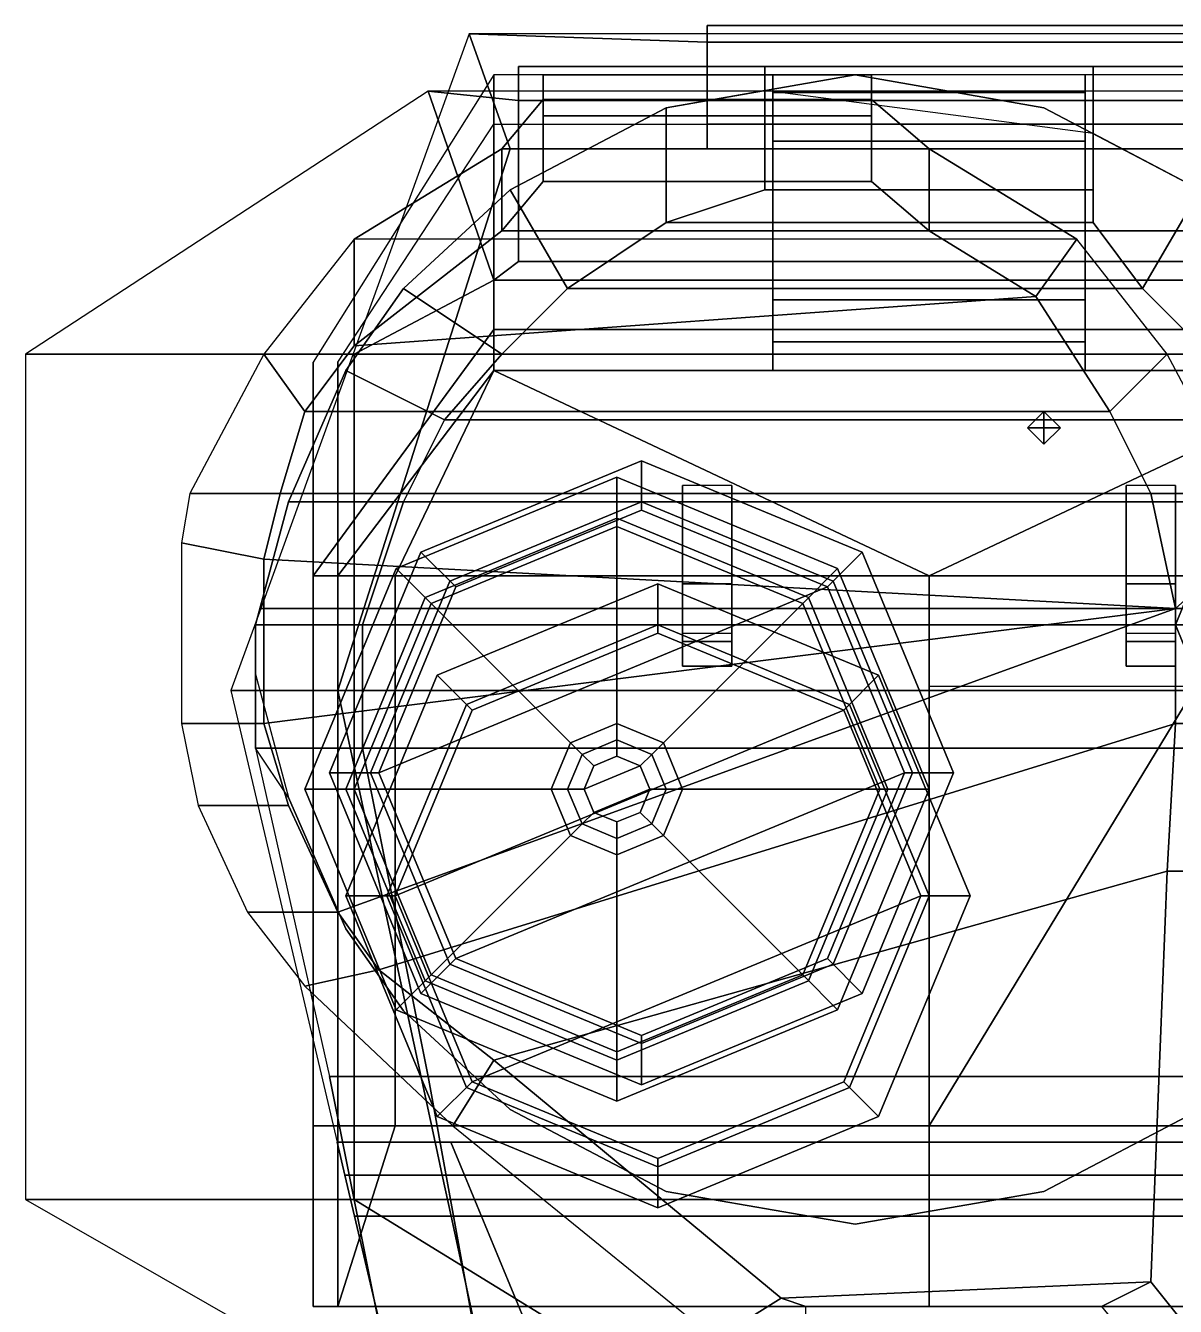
# Model space of a CAD drawing. Header units: millimetres. Extents: x -1.1 to 1.1, y -1.18 to 1.16.
# Drawn here: x -1.1 to 0.3, y -0.4 to 1.16 of the extents above; entities that cross this region are included whole.
import ezdxf

# ---------------------------------------------------------------- set-up
doc = ezdxf.new("R2010")
doc.units = ezdxf.units.MM
doc.layers.add('tent', color=3, linetype='Continuous')
doc.layers.add('turret', color=2, linetype='Continuous')

msp = doc.modelspace()

# ---------------------------------------------------------------- linework, layer by layer
at = {"layer": 'tent', "extrusion": (-1, 0, 0)}
msp.add_line((0.65, 0.355, 43.72), (0, 0.355, 43.7), dxfattribs=at)
at = {"layer": 'tent'}
for points in [[(-0.72, 0.49, 43.74), (-0.65, 0.49, 43.72), (-0.53, 0.74, 43.74)], [(-0.65, 0.49, 43.72), (0, 0.49, 43.7), (-0.53, 0.74, 43.74)], [(0, 0.49, 43.7), (0.53, 0.74, 43.74), (-0.53, 0.74, 43.74)], [(0, 0.49, 43.7), (0.325, 0.49, 43.71), (0.53, 0.74, 43.74)], [(-0.72, -0.18, 43.74), (-0.65, -0.18, 43.72), (-0.65, 0.49, 43.72), (-0.72, 0.49, 43.74)], [(-0.65, -0.18, 43.72), (0, -0.18, 43.7), (0, 0.49, 43.7), (-0.65, 0.49, 43.72)], [(0, -0.18, 43.7), (0.325, 0.355, 43.71), (0.325, 0.49, 43.71), (0, 0.49, 43.7)], [(0, -0.18, 43.7), (0.65, -0.18, 43.72), (0.415, 0.355, 43.7128), (0.325, 0.355, 43.71)], [(-0.72, -0.4, 43.51), (0, -0.4, 43.49), (0, -0.18, 43.7), (-0.65, -0.18, 43.72)], [(-0.72, -0.4, 43.51), (-0.72, -0.4, 43.51), (-0.65, -0.18, 43.72), (-0.72, -0.18, 43.74)], [(0, -0.4, 43.49), (0.72, -0.4, 43.51), (0.65, -0.18, 43.72), (0, -0.18, 43.7)], [(-0.72, -0.4, 42.88), (0, -0.4, 43.49), (0, -0.4, 43.49), (-0.72, -0.4, 43.51)], [(0.72, -0.4, 42.88), (0.72, -0.4, 43.51), (0.72, -0.4, 43.51), (0, -0.4, 43.49)]]:
    msp.add_3dface(points, dxfattribs=at)
at = {"layer": 'turret'}
for points in [[(0.41, 1.04, 14.96), (0.41, 1.16, 14.35), (-0.27, 1.16, 14.35), (-0.27, 1.04, 14.96)], [(0.41, 1.16, 14.35), (0.41, 1.14, 14.31), (-0.27, 1.14, 14.31), (-0.27, 1.16, 14.35)], [(-0.27, 1.04, 14.96), (-0.27, 1.16, 14.35), (-0.27, 1.14, 14.31), (-0.27, 1.01, 14.96)], [(-0.51, 1.01, 14.96), (-0.56, 1.15, 14.26), (-0.8137, 0.45, 14.26), (-0.6882, 0.45, 15.06)], [(0.41, 1.14, 14.31), (0.56, 1.15, 14.26), (-0.56, 1.15, 14.26), (-0.27, 1.14, 14.31)], [(-0.27, 1.01, 14.96), (-0.27, 1.14, 14.31), (-0.56, 1.15, 14.26), (-0.51, 1.01, 14.96)], [(0.5, 0.91, 2.29), (0.5, 1.11, 1.6), (-0.5, 1.11, 1.6), (-0.5, 0.91, 2.29)], [(0.5, 1.11, 1.6), (0.5, 1.0686, 1.6), (-0.5, 1.0686, 1.6), (-0.5, 1.11, 1.6)], [(-0.5, 0.91, 2.29), (-0.5, 1.11, 1.6), (-0.5, 1.0686, 1.6), (-0.5, 0.8727, 2.29)], [(-0.2, 0.96, -34.04), (-0.2, 1.11, -34.11), (-0.2, 1.0809, -34.46), (-0.2, 0.96, -34.04)], [(-0.2, 1.11, -34.11), (-0.2, 0.96, -34.04), (0.2, 0.96, -34.04), (0.2, 1.11, -34.11)], [(-0.2, 1.11, -34.46), (-0.2, 1.11, -34.11), (0.2, 1.11, -34.11), (0.2, 1.11, -34.46)], [(-0.2, 1.0809, -34.46), (-0.2, 1.11, -34.46), (0.2, 1.11, -34.46), (0.2, 1.0284, -34.46)], [(-0.2, 1.11, -34.46), (-0.2, 1.0809, -34.46), (-0.2, 1.0809, -34.46), (-0.2, 1.11, -34.11)], [(-0.2, 1.11, -7.24), (-0.2, 1.0809, -7.24), (-0.2, 1.0809, -7.24), (-0.2, 1.11, -6.85)], [(-0.2, 1.0809, -7.24), (-0.2, 1.11, -7.24), (0.2, 1.11, -7.24), (0.2, 1.0284, -7.24)], [(-0.2, 1.11, -7.24), (-0.2, 1.11, -6.85), (0.2, 1.11, -6.85), (0.2, 1.11, -7.24)], [(-0.2, 1.11, -6.85), (-0.2, 0.96, -6.82), (0.2, 0.96, -6.82), (0.2, 1.11, -6.85)], [(-0.2, 0.96, -6.82), (-0.2, 1.11, -6.85), (-0.2, 1.0809, -7.24), (-0.2, 0.96, -6.82)], [(0.2, 1.11, -34.11), (0.2, 0.96, -34.04), (0.2, 0.92, -34.03), (0.2, 1.0284, -34.46)], [(0.2, 1.11, -34.11), (0.2, 1.0284, -34.46), (0.2, 1.0284, -34.46), (0.2, 1.11, -34.46)], [(0.2, 1.11, -6.85), (0.2, 1.0284, -7.24), (0.2, 1.0284, -7.24), (0.2, 1.11, -7.24)], [(0.2, 1.11, -6.85), (0.2, 0.96, -6.82), (0.2, 0.92, -6.81), (0.2, 1.0284, -7.24)], [(-0.53, 0.79, 43.74), (-0.53, 1.1, 42.88), (-0.75, 0.75, 42.88), (-0.75, 0.49, 43.74)], [(-0.19, 0.79, 43.74), (-0.19, 1.1, 42.88), (-0.53, 1.1, 42.88), (-0.53, 0.79, 43.74)], [(-0.07, 1.05, -49.8), (-0.07, 1.1, -50.09), (-0.47, 1.1, -50.09), (-0.47, 1.05, -49.8)], [(-0.07, 1.1, -50.09), (-0.07, 1.07, -50.11), (-0.47, 1.07, -50.11), (-0.47, 1.1, -50.09)], [(-0.47, 1.05, -49.8), (-0.47, 1.1, -50.09), (-0.47, 1.07, -50.11), (-0.47, 0.97, -49.76)], [(-0.09, 1.1, -34.46), (-0.09, 1.1, -34.53), (-0.32, 1.06, -34.53), (-0.32, 1.06, -34.46)], [(-0.09, 1.1, -7.24), (-0.09, 1.1, -7.31), (-0.32, 1.06, -7.31), (-0.32, 1.06, -7.24)], [(-0.19, 1.1, 42.88), (-0.19, 1.0784, 42.94), (0.19, 1.0784, 42.94), (0.19, 1.1, 42.88)], [(0.14, 1.06, -34.46), (0.14, 1.06, -34.53), (-0.09, 1.1, -34.53), (-0.09, 1.1, -34.46)], [(0.14, 1.06, -7.24), (0.14, 1.06, -7.31), (-0.09, 1.1, -7.31), (-0.09, 1.1, -7.24)], [(-0.07, 0.97, -49.76), (-0.07, 1.07, -50.11), (-0.07, 1.1, -50.09), (-0.07, 1.05, -49.8)], [(0.53, 0.79, 43.74), (0.53, 1.1, 42.88), (0.19, 1.1, 42.88), (0.19, 0.79, 43.74)], [(-0.53, 0.85, 2.37), (-0.61, 1.08, 1.56), (-1.1, 0.76, 1.56), (-0.7, 0.76, 2.37)], [(-0.5, 0.8727, 2.29), (-0.5, 1.0686, 1.6), (-0.61, 1.08, 1.56), (-0.53, 0.85, 2.37)], [(0.5, 1.0686, 1.6), (0.61, 1.08, 1.56), (-0.61, 1.08, 1.56), (-0.5, 1.0686, 1.6)], [(-0.2, 0.96, -34.04), (-0.2, 1.0809, -34.46), (-0.32, 1.06, -34.46), (-0.32, 0.92, -34.03)], [(-0.2, 0.96, -6.82), (-0.2, 1.0809, -7.24), (-0.32, 1.06, -7.24), (-0.32, 0.92, -6.81)], [(-0.19, 1.0784, 42.94), (-0.19, 1.0191, 42.94), (0.19, 1.0191, 42.94), (0.19, 1.0784, 42.94)], [(-0.19, 0.826, 43.64), (-0.19, 0.7749, 43.64), (-0.19, 1.0191, 42.94), (-0.19, 1.0784, 42.94)], [(0.19, 1.0784, 42.94), (0.19, 1.0191, 42.94), (0.19, 0.7749, 43.64), (0.19, 0.826, 43.64)], [(-0.47, 0.97, -49.76), (-0.47, 1.07, -50.11), (-0.52, 1.01, -50.14), (-0.52, 0.91, -49.74)], [(-0.47, 1.07, -50.11), (-0.07, 1.07, -50.11), (0, 1.01, -50.14), (-0.52, 1.01, -50.14)], [(0, 0.91, -49.74), (0, 1.01, -50.14), (-0.07, 1.07, -50.11), (-0.07, 0.97, -49.76)], [(-0.32, 0.92, -34.03), (-0.32, 1.06, -34.46), (-0.51, 0.96, -34.46), (-0.44, 0.84, -34.01)], [(-0.32, 1.06, -34.46), (-0.32, 1.06, -34.53), (-0.51, 0.96, -34.53), (-0.51, 0.96, -34.46)], [(-0.32, 1.06, -7.24), (-0.32, 1.06, -7.31), (-0.51, 0.96, -7.31), (-0.51, 0.96, -7.24)], [(-0.32, 0.92, -6.81), (-0.32, 1.06, -7.24), (-0.51, 0.96, -7.24), (-0.44, 0.84, -6.79)], [(-0.07, 0.97, -49.76), (-0.07, 1.05, -49.8), (-0.47, 1.05, -49.8), (-0.47, 0.97, -49.76)], [(0.33, 0.96, -34.46), (0.33, 0.96, -34.53), (0.14, 1.06, -34.53), (0.14, 1.06, -34.46)], [(0.33, 0.96, -7.24), (0.33, 0.96, -7.31), (0.14, 1.06, -7.31), (0.14, 1.06, -7.24)], [(-0.72, 0.49, 43.74), (-0.72, 0.75, 42.88), (-0.53, 1.04, 42.88), (-0.53, 0.74, 43.74)], [(-0.53, 0.74, 43.74), (-0.53, 1.04, 42.88), (-0.19, 1.04, 42.88), (-0.19, 0.74, 43.74)], [(0.41, 1.01, 14.96), (0.41, 1.04, 14.96), (-0.27, 1.04, 14.96), (-0.27, 1.01, 14.96)], [(-0.19, 1.0191, 42.94), (-0.19, 1.04, 42.88), (0.19, 1.04, 42.88), (0.19, 1.0191, 42.94)], [(0.19, 0.74, 43.74), (0.19, 1.04, 42.88), (0.53, 1.04, 42.88), (0.53, 0.74, 43.74)], [(0.26, 0.84, -34.01), (0.33, 0.96, -34.46), (0.2, 1.0284, -34.46), (0.2, 0.92, -34.03)], [(0.26, 0.84, -6.79), (0.33, 0.96, -7.24), (0.2, 1.0284, -7.24), (0.2, 0.92, -6.81)], [(-0.52, 0.91, -49.74), (-0.52, 1.01, -50.14), (-0.7, 0.9, -50.15), (-0.7, 0.77, -49.71)], [(-0.52, 1.01, -50.14), (0, 1.01, -50.14), (0.18, 0.9, -50.15), (-0.7, 0.9, -50.15)], [(0.6882, 0.45, 15.06), (0.51, 1.01, 14.96), (-0.51, 1.01, 14.96), (-0.6882, 0.45, 15.06)], [(0.13, 0.83, -49.72), (0.18, 0.9, -50.15), (0, 1.01, -50.14), (0, 0.91, -49.74)], [(0, 0.91, -49.74), (-0.07, 0.97, -49.76), (-0.47, 0.97, -49.76), (-0.52, 0.91, -49.74)], [(-0.44, 0.84, -34.01), (-0.51, 0.96, -34.46), (-0.64, 0.84, -34.46), (-0.52, 0.76, -33.99)], [(-0.51, 0.96, -34.46), (-0.51, 0.96, -34.53), (-0.64, 0.84, -34.53), (-0.64, 0.84, -34.46)], [(-0.51, 0.96, -7.24), (-0.51, 0.96, -7.31), (-0.64, 0.84, -7.31), (-0.64, 0.84, -7.24)], [(-0.44, 0.84, -6.79), (-0.51, 0.96, -7.24), (-0.64, 0.84, -7.24), (-0.52, 0.76, -6.77)], [(-0.2, 0.96, -34.04), (-0.32, 0.92, -34.03), (0.2, 0.92, -34.03), (0.2, 0.96, -34.04)], [(-0.2, 0.96, -6.82), (-0.32, 0.92, -6.81), (0.2, 0.92, -6.81), (0.2, 0.96, -6.82)], [(0.34, 0.76, -33.99), (0.46, 0.84, -34.46), (0.33, 0.96, -34.46), (0.26, 0.84, -34.01)], [(0.34, 0.76, -6.77), (0.46, 0.84, -7.24), (0.33, 0.96, -7.24), (0.26, 0.84, -6.79)], [(0.13, 0.83, -49.72), (0, 0.91, -49.74), (-0.52, 0.91, -49.74), (-0.7, 0.77, -49.71)], [(0.5, 0.8727, 2.29), (0.5, 0.91, 2.29), (-0.5, 0.91, 2.29), (-0.5, 0.8727, 2.29)], [(-0.32, 0.92, -34.03), (-0.44, 0.84, -34.01), (0.26, 0.84, -34.01), (0.2, 0.92, -34.03)], [(-0.32, 0.92, -6.81), (-0.44, 0.84, -6.79), (0.26, 0.84, -6.79), (0.2, 0.92, -6.81)], [(0.53, 0.85, 2.37), (0.5, 0.8727, 2.29), (-0.5, 0.8727, 2.29), (-0.53, 0.85, 2.37)], [(0.7, 0.76, 2.37), (0.53, 0.85, 2.37), (-0.53, 0.85, 2.37), (-0.7, 0.76, 2.37)], [(0.22, 0.69, -49.69), (0.13, 0.83, -49.72), (-0.7, 0.77, -49.71), (-0.76, 0.69, -49.69)], [(-0.52, 0.76, -33.99), (-0.64, 0.84, -34.46), (-0.71, 0.74, -34.46), (-0.59, 0.68, -33.99)], [(-0.64, 0.84, -34.46), (-0.64, 0.84, -34.53), (-0.71, 0.74, -34.53), (-0.71, 0.74, -34.46)], [(-0.64, 0.84, -7.24), (-0.64, 0.84, -7.31), (-0.71, 0.74, -7.31), (-0.71, 0.74, -7.24)], [(-0.52, 0.76, -6.77), (-0.64, 0.84, -7.24), (-0.71, 0.74, -7.24), (-0.59, 0.68, -6.77)], [(-0.44, 0.84, -34.01), (-0.52, 0.76, -33.99), (0.34, 0.76, -33.99), (0.26, 0.84, -34.01)], [(-0.44, 0.84, -6.79), (-0.52, 0.76, -6.77), (0.34, 0.76, -6.77), (0.26, 0.84, -6.79)], [(0.19, 0.79, 43.74), (0.19, 0.826, 43.64), (-0.19, 0.826, 43.64), (-0.19, 0.79, 43.74)], [(0.19, 0.826, 43.64), (0.19, 0.7749, 43.64), (-0.19, 0.7749, 43.64), (-0.19, 0.826, 43.64)], [(-0.75, 0.49, 43.74), (-0.72, 0.49, 43.74), (-0.53, 0.74, 43.74), (-0.53, 0.79, 43.74)], [(-0.53, 0.79, 43.74), (-0.53, 0.74, 43.74), (0.53, 0.74, 43.74), (0.53, 0.79, 43.74)], [(-0.19, 0.74, 43.74), (-0.19, 0.7749, 43.64), (0.19, 0.7749, 43.64), (0.19, 0.74, 43.74)], [(-0.7, -0.27, 2.37), (-0.7, 0.76, 2.37), (-1.1, 0.76, 1.56), (-1.1, -0.27, 1.56)], [(-0.76, 0.69, -49.69), (-0.81, 0.76, -50.15), (-0.9, 0.59, -50.15), (-0.79, 0.59, -49.69)], [(-0.75, 0.49, 43.74), (-0.75, 0.75, 42.88), (-0.75, -0.4, 42.88), (-0.75, -0.18, 43.74)], [(-0.72, -0.18, 43.74), (-0.72, -0.4, 42.88), (-0.72, 0.75, 42.88), (-0.72, 0.49, 43.74)], [(0.7, -0.27, 2.37), (0.7, 0.76, 2.37), (-0.7, 0.76, 2.37), (-0.7, -0.27, 2.37)], [(-0.52, 0.76, -33.99), (-0.59, 0.68, -33.99), (0.41, 0.68, -33.99), (0.34, 0.76, -33.99)], [(-0.52, 0.76, -6.77), (-0.59, 0.68, -6.77), (0.41, 0.68, -6.77), (0.34, 0.76, -6.77)], [(0.27, 0.59, -49.69), (0.38, 0.59, -50.15), (0.29, 0.76, -50.15), (0.22, 0.69, -49.69)], [(-0.59, 0.68, -33.99), (-0.71, 0.74, -34.46), (-0.78, 0.58, -34.46), (-0.64, 0.58, -33.99)], [(-0.71, 0.74, -34.46), (-0.71, 0.74, -34.53), (-0.78, 0.58, -34.53), (-0.78, 0.58, -34.46)], [(-0.71, 0.74, -7.24), (-0.71, 0.74, -7.31), (-0.78, 0.58, -7.31), (-0.78, 0.58, -7.24)], [(-0.59, 0.68, -6.77), (-0.71, 0.74, -7.24), (-0.78, 0.58, -7.24), (-0.64, 0.58, -6.77)], [(0.27, 0.59, -49.69), (0.22, 0.69, -49.69), (-0.76, 0.69, -49.69), (-0.79, 0.59, -49.69)], [(0.14, 0.69, -6.77), (0.12, 0.67, -6.77), (0.12, 0.67, -6.45), (0.14, 0.69, -6.45)], [(0.14, 0.69, -6.45), (0.12, 0.67, -6.45), (0.14, 0.67, -6.39)], [(0.14, 0.69, -33.99), (0.12, 0.67, -33.99), (0.12, 0.67, -33.67), (0.14, 0.69, -33.67)], [(0.14, 0.69, -33.67), (0.12, 0.67, -33.67), (0.14, 0.67, -33.61)], [(0.16, 0.67, -6.77), (0.14, 0.69, -6.77), (0.14, 0.69, -6.45), (0.16, 0.67, -6.45)], [(0.16, 0.67, -6.45), (0.14, 0.69, -6.45), (0.14, 0.67, -6.39)], [(0.16, 0.67, -33.99), (0.14, 0.69, -33.99), (0.14, 0.69, -33.67), (0.16, 0.67, -33.67)], [(0.16, 0.67, -33.67), (0.14, 0.69, -33.67), (0.14, 0.67, -33.61)], [(-0.59, 0.68, -33.99), (-0.64, 0.58, -33.99), (0.46, 0.58, -33.99), (0.41, 0.68, -33.99)], [(-0.59, 0.68, -6.77), (-0.64, 0.58, -6.77), (0.46, 0.58, -6.77), (0.41, 0.68, -6.77)], [(0.12, 0.67, -6.77), (0.14, 0.65, -6.77), (0.14, 0.65, -6.45), (0.12, 0.67, -6.45)], [(0.12, 0.67, -6.45), (0.14, 0.65, -6.45), (0.14, 0.67, -6.39)], [(0.12, 0.67, -33.99), (0.14, 0.65, -33.99), (0.14, 0.65, -33.67), (0.12, 0.67, -33.67)], [(0.12, 0.67, -33.67), (0.14, 0.65, -33.67), (0.14, 0.67, -33.61)], [(0.14, 0.65, -6.77), (0.16, 0.67, -6.77), (0.16, 0.67, -6.45), (0.14, 0.65, -6.45)], [(0.14, 0.65, -6.45), (0.16, 0.67, -6.45), (0.14, 0.67, -6.39)], [(0.14, 0.65, -33.99), (0.16, 0.67, -33.99), (0.16, 0.67, -33.67), (0.14, 0.65, -33.67)], [(0.14, 0.65, -33.67), (0.16, 0.67, -33.67), (0.14, 0.67, -33.61)], [(-0.5763, 0.4763, -33.82), (-0.35, 0.57, -33.82), (-0.35, 0.63, -33.86), (-0.6187, 0.5187, -33.86)], [(-0.35, 0.63, -33.91), (-0.6187, 0.5187, -33.91), (-0.6187, 0.5187, -33.86), (-0.35, 0.63, -33.86)], [(-0.35, 0.63, -6.69), (-0.6187, 0.5187, -6.69), (-0.6187, 0.5187, -6.64), (-0.35, 0.63, -6.64)], [(-0.5763, 0.4763, -6.6), (-0.35, 0.57, -6.6), (-0.35, 0.63, -6.64), (-0.6187, 0.5187, -6.64)], [(-0.35, 0.57, -33.82), (-0.1237, 0.4763, -33.82), (-0.0813, 0.5187, -33.86), (-0.35, 0.63, -33.86)], [(-0.0813, 0.5187, -33.91), (-0.35, 0.63, -33.91), (-0.35, 0.63, -33.86), (-0.0813, 0.5187, -33.86)], [(-0.0813, 0.5187, -6.69), (-0.35, 0.63, -6.69), (-0.35, 0.63, -6.64), (-0.0813, 0.5187, -6.64)], [(-0.35, 0.57, -6.6), (-0.1237, 0.4763, -6.6), (-0.0813, 0.5187, -6.64), (-0.35, 0.63, -6.64)], [(-0.6063, 0.4563, -49.48), (-0.38, 0.55, -49.48), (-0.38, 0.61, -49.53), (-0.6487, 0.4987, -49.53)], [(-0.38, 0.61, -49.58), (-0.6487, 0.4987, -49.58), (-0.6487, 0.4987, -49.53), (-0.38, 0.61, -49.53)], [(-0.38, 0.55, -49.48), (-0.1537, 0.4563, -49.48), (-0.1113, 0.4987, -49.53), (-0.38, 0.61, -49.53)], [(-0.1113, 0.4987, -49.58), (-0.38, 0.61, -49.58), (-0.38, 0.61, -49.53), (-0.1113, 0.4987, -49.53)], [(-0.24, 0.48, 43.22), (-0.24, 0.6, 42.88), (-0.3, 0.6, 42.88), (-0.3, 0.48, 43.22)], [(-0.3, 0.6, 42.88), (-0.3, 0.42, 42.88), (-0.3, 0.38, 43.22), (-0.3, 0.48, 43.22)], [(-0.24, 0.38, 43.22), (-0.24, 0.42, 42.88), (-0.24, 0.6, 42.88), (-0.24, 0.48, 43.22)], [(0.24, 0.6, 42.88), (0.24, 0.42, 42.88), (0.24, 0.38, 43.22), (0.24, 0.48, 43.22)], [(0.3, 0.48, 43.22), (0.3, 0.6, 42.88), (0.24, 0.6, 42.88), (0.24, 0.48, 43.22)], [(0.3, 0.38, 43.22), (0.3, 0.42, 42.88), (0.3, 0.6, 42.88), (0.3, 0.48, 43.22)], [(-0.79, 0.59, -49.69), (-0.9, 0.59, -50.15), (-0.91, 0.53, -50.15), (-0.81, 0.51, -49.69)], [(-0.64, 0.58, -33.99), (-0.78, 0.58, -34.46), (-0.82, 0.43, -34.46), (-0.69, 0.43, -33.99)], [(-0.78, 0.58, -34.46), (-0.78, 0.58, -34.53), (-0.82, 0.43, -34.53), (-0.82, 0.43, -34.46)], [(-0.78, 0.58, -7.24), (-0.78, 0.58, -7.31), (-0.82, 0.43, -7.31), (-0.82, 0.43, -7.24)], [(-0.64, 0.58, -6.77), (-0.78, 0.58, -7.24), (-0.82, 0.43, -7.24), (-0.69, 0.43, -6.77)], [(0.3, 0.45, -49.69), (0.27, 0.59, -49.69), (-0.79, 0.59, -49.69), (-0.81, 0.51, -49.69)], [(-0.64, 0.58, -33.99), (-0.69, 0.43, -33.99), (0.51, 0.43, -33.99), (0.46, 0.58, -33.99)], [(-0.64, 0.58, -6.77), (-0.69, 0.43, -6.77), (0.51, 0.43, -6.77), (0.46, 0.58, -6.77)], [(-0.35, 0.58, -33.99), (-0.5833, 0.4833, -33.99), (-0.5833, 0.4833, -33.91), (-0.35, 0.58, -33.91)], [(-0.35, 0.58, -6.77), (-0.5833, 0.4833, -6.77), (-0.5833, 0.4833, -6.69), (-0.35, 0.58, -6.69)], [(-0.1167, 0.4833, -33.99), (-0.35, 0.58, -33.99), (-0.35, 0.58, -33.91), (-0.1167, 0.4833, -33.91)], [(-0.1167, 0.4833, -6.77), (-0.35, 0.58, -6.77), (-0.35, 0.58, -6.69), (-0.1167, 0.4833, -6.69)], [(0.3, 0.45, -49.69), (0.39, 0.53, -50.15), (0.38, 0.59, -50.15), (0.27, 0.59, -49.69)], [(-0.67, 0.25, -33.82), (-0.1237, 0.4763, -33.82), (-0.35, 0.57, -33.82), (-0.5763, 0.4763, -33.82)], [(-0.67, 0.25, -6.6), (-0.1237, 0.4763, -6.6), (-0.35, 0.57, -6.6), (-0.5763, 0.4763, -6.6)], [(-0.38, 0.56, -49.69), (-0.6133, 0.4633, -49.69), (-0.6133, 0.4633, -49.58), (-0.38, 0.56, -49.58)], [(-0.4366, 0.2866, -49.48), (-0.38, 0.31, -49.48), (-0.38, 0.55, -49.48), (-0.6063, 0.4563, -49.48)], [(-0.1467, 0.4633, -49.69), (-0.38, 0.56, -49.69), (-0.38, 0.56, -49.58), (-0.1467, 0.4633, -49.58)], [(-0.38, 0.31, -49.48), (-0.3234, 0.2866, -49.48), (-0.1537, 0.4563, -49.48), (-0.38, 0.55, -49.48)], [(-0.81, 0.51, -49.69), (-0.91, 0.53, -50.15), (-0.91, 0.31, -50.15), (-0.81, 0.31, -49.69)], [(-0.67, 0.25, -33.82), (-0.5763, 0.4763, -33.82), (-0.6187, 0.5187, -33.86), (-0.73, 0.25, -33.86)], [(-0.6187, 0.5187, -33.91), (-0.73, 0.25, -33.91), (-0.73, 0.25, -33.86), (-0.6187, 0.5187, -33.86)], [(-0.6187, 0.5187, -6.69), (-0.73, 0.25, -6.69), (-0.73, 0.25, -6.64), (-0.6187, 0.5187, -6.64)], [(-0.67, 0.25, -6.6), (-0.5763, 0.4763, -6.6), (-0.6187, 0.5187, -6.64), (-0.73, 0.25, -6.64)], [(-0.1237, 0.4763, -33.82), (-0.03, 0.25, -33.82), (0.03, 0.25, -33.86), (-0.0813, 0.5187, -33.86)], [(-0.1237, 0.4763, -6.6), (-0.03, 0.25, -6.6), (0.03, 0.25, -6.64), (-0.0813, 0.5187, -6.64)], [(0.03, 0.25, -33.91), (-0.0813, 0.5187, -33.91), (-0.0813, 0.5187, -33.86), (0.03, 0.25, -33.86)], [(0.03, 0.25, -6.69), (-0.0813, 0.5187, -6.69), (-0.0813, 0.5187, -6.64), (0.03, 0.25, -6.64)], [(0.3, 0.31, -49.69), (0.39, 0.31, -50.15), (0.39, 0.53, -50.15), (0.3, 0.45, -49.69)], [(-0.81, 0.51, -49.69), (-0.81, 0.31, -49.69), (0.3, 0.45, -49.69), (-0.81, 0.51, -49.69)], [(-0.7, 0.23, -49.48), (-0.6063, 0.4563, -49.48), (-0.6487, 0.4987, -49.53), (-0.76, 0.23, -49.53)], [(-0.6487, 0.4987, -49.58), (-0.76, 0.23, -49.58), (-0.76, 0.23, -49.53), (-0.6487, 0.4987, -49.53)], [(-0.75, -0.18, 43.74), (-0.72, -0.18, 43.74), (-0.72, 0.49, 43.74), (-0.75, 0.49, 43.74)], [(-0.1537, 0.4563, -49.48), (-0.06, 0.23, -49.48), (0, 0.23, -49.53), (-0.1113, 0.4987, -49.53)], [(0, 0.23, -49.58), (-0.1113, 0.4987, -49.58), (-0.1113, 0.4987, -49.53), (0, 0.23, -49.53)], [(-0.5833, 0.4833, -33.99), (-0.68, 0.25, -33.99), (-0.68, 0.25, -33.91), (-0.5833, 0.4833, -33.91)], [(-0.5833, 0.4833, -6.77), (-0.68, 0.25, -6.77), (-0.68, 0.25, -6.69), (-0.5833, 0.4833, -6.69)], [(-0.5763, 0.0237, -33.82), (-0.03, 0.25, -33.82), (-0.1237, 0.4763, -33.82), (-0.67, 0.25, -33.82)], [(-0.5763, 0.0237, -6.6), (-0.03, 0.25, -6.6), (-0.1237, 0.4763, -6.6), (-0.67, 0.25, -6.6)], [(-0.5563, 0.3263, 15.23), (-0.33, 0.42, 15.23), (-0.33, 0.48, 15.19), (-0.5987, 0.3687, 15.19)], [(-0.33, 0.48, 15.14), (-0.5987, 0.3687, 15.14), (-0.5987, 0.3687, 15.19), (-0.33, 0.48, 15.19)], [(-0.33, 0.42, 15.23), (-0.1037, 0.3263, 15.23), (-0.0613, 0.3687, 15.19), (-0.33, 0.48, 15.19)], [(-0.0613, 0.3687, 15.14), (-0.33, 0.48, 15.14), (-0.33, 0.48, 15.19), (-0.0613, 0.3687, 15.19)], [(-0.3, 0.48, 43.22), (-0.3, 0.38, 43.22), (-0.3, 0.41, 43.28), (-0.3, 0.45, 43.28)], [(-0.24, 0.45, 43.28), (-0.24, 0.48, 43.22), (-0.3, 0.48, 43.22), (-0.3, 0.45, 43.28)], [(-0.24, 0.41, 43.28), (-0.24, 0.38, 43.22), (-0.24, 0.48, 43.22), (-0.24, 0.45, 43.28)], [(-0.02, 0.25, -33.99), (-0.1167, 0.4833, -33.99), (-0.1167, 0.4833, -33.91), (-0.02, 0.25, -33.91)], [(-0.02, 0.25, -6.77), (-0.1167, 0.4833, -6.77), (-0.1167, 0.4833, -6.69), (-0.02, 0.25, -6.69)], [(0.3, 0.45, 43.28), (0.3, 0.48, 43.22), (0.24, 0.48, 43.22), (0.24, 0.45, 43.28)], [(0.24, 0.48, 43.22), (0.24, 0.38, 43.22), (0.24, 0.41, 43.28), (0.24, 0.45, 43.28)], [(0.3, 0.41, 43.28), (0.3, 0.38, 43.22), (0.3, 0.48, 43.22), (0.3, 0.45, 43.28)], [(0.3205, 0.4795, 43.12), (0.3, 0.43, 43.12), (0.3, 0.43, 43.34), (0.3205, 0.4795, 43.34)], [(-0.6133, 0.4633, -49.69), (-0.71, 0.23, -49.69), (-0.71, 0.23, -49.58), (-0.6133, 0.4633, -49.58)], [(-0.46, 0.23, -49.48), (-0.4366, 0.2866, -49.48), (-0.6063, 0.4563, -49.48), (-0.7, 0.23, -49.48)], [(-0.3234, 0.2866, -49.48), (-0.3, 0.23, -49.48), (-0.06, 0.23, -49.48), (-0.1537, 0.4563, -49.48)], [(-0.05, 0.23, -49.69), (-0.1467, 0.4633, -49.69), (-0.1467, 0.4633, -49.58), (-0.05, 0.23, -49.58)], [(-0.8137, 0.45, 14.26), (-0.85, 0.35, 14.26), (-0.72, 0.35, 15.06), (-0.6882, 0.45, 15.06)], [(-0.78, 0.21, -49.69), (-0.72, 0.08, -49.69), (0.3, 0.45, -49.69), (-0.81, 0.31, -49.69)], [(-0.72, 0.08, -49.69), (-0.67, 0.01, -49.69), (0.3, 0.31, -49.69), (0.3, 0.45, -49.69)], [(-0.6882, 0.45, 15.06), (-0.72, 0.35, 15.06), (0.72, 0.35, 15.06), (0.6882, 0.45, 15.06)], [(-0.3, 0.45, 43.28), (-0.3, 0.41, 43.28), (-0.24, 0.41, 43.28), (-0.24, 0.45, 43.28)], [(0.24, 0.45, 43.28), (0.24, 0.41, 43.28), (0.3, 0.41, 43.28), (0.3, 0.45, 43.28)], [(-0.69, 0.43, -33.99), (-0.82, 0.43, -34.46), (-0.82, 0.28, -34.46), (-0.69, 0.28, -33.99)], [(-0.82, 0.43, -34.46), (-0.82, 0.43, -34.53), (-0.82, 0.37, -34.53), (-0.82, 0.28, -34.46)], [(-0.82, 0.43, -7.24), (-0.82, 0.43, -7.31), (-0.82, 0.37, -7.31), (-0.82, 0.28, -7.24)], [(-0.69, 0.43, -6.77), (-0.82, 0.43, -7.24), (-0.82, 0.28, -7.24), (-0.69, 0.28, -6.77)], [(-0.69, 0.43, -33.99), (-0.69, 0.28, -33.99), (0.51, 0.28, -33.99), (0.51, 0.43, -33.99)], [(-0.69, 0.43, -6.77), (-0.69, 0.28, -6.77), (0.51, 0.28, -6.77), (0.51, 0.43, -6.77)], [(-0.33, 0.43, 15.06), (-0.5633, 0.3333, 15.06), (-0.5633, 0.3333, 15.14), (-0.33, 0.43, 15.14)], [(-0.0967, 0.3333, 15.06), (-0.33, 0.43, 15.06), (-0.33, 0.43, 15.14), (-0.0967, 0.3333, 15.14)], [(0.3, 0.43, 43.12), (0.3205, 0.3805, 43.12), (0.3205, 0.3805, 43.34), (0.3, 0.43, 43.34)], [(0.3, 0.43, 43.34), (0.3205, 0.3805, 43.34), (0.3346, 0.3946, 43.34), (0.32, 0.43, 43.34)], [(-0.65, 0.1, 15.23), (-0.1037, 0.3263, 15.23), (-0.33, 0.42, 15.23), (-0.5563, 0.3263, 15.23)], [(-0.3, 0.38, 43.22), (-0.3, 0.42, 42.88), (-0.24, 0.42, 42.88), (-0.24, 0.38, 43.22)], [(-0.3, 0.41, 43.28), (-0.3, 0.38, 43.22), (-0.24, 0.38, 43.22), (-0.24, 0.41, 43.28)], [(0.24, 0.38, 43.22), (0.24, 0.42, 42.88), (0.3, 0.42, 42.88), (0.3, 0.38, 43.22)], [(0.24, 0.41, 43.28), (0.24, 0.38, 43.22), (0.3, 0.38, 43.22), (0.3, 0.41, 43.28)], [(-0.82, 0.28, -34.46), (-0.82, 0.37, -34.53), (-0.78, 0.22, -34.53), (-0.78, 0.22, -34.46)], [(-0.82, 0.28, -7.24), (-0.82, 0.37, -7.31), (-0.78, 0.22, -7.31), (-0.78, 0.22, -7.24)], [(-0.65, 0.1, 15.23), (-0.5563, 0.3263, 15.23), (-0.5987, 0.3687, 15.19), (-0.71, 0.1, 15.19)], [(-0.5987, 0.3687, 15.14), (-0.71, 0.1, 15.14), (-0.71, 0.1, 15.19), (-0.5987, 0.3687, 15.19)], [(-0.1037, 0.3263, 15.23), (-0.01, 0.1, 15.23), (0.05, 0.1, 15.19), (-0.0613, 0.3687, 15.19)], [(0.05, 0.1, 15.14), (-0.0613, 0.3687, 15.14), (-0.0613, 0.3687, 15.19), (0.05, 0.1, 15.19)], [(-0.72, 0.35, 15.06), (-0.85, 0.35, 14.26), (-0.7206, -0.2, 14.26), (-0.6014, -0.2, 15.06)], [(0.6014, -0.2, 15.06), (0.72, 0.35, 15.06), (-0.72, 0.35, 15.06), (-0.6014, -0.2, 15.06)], [(-0.5633, 0.3333, 15.06), (-0.66, 0.1, 15.06), (-0.66, 0.1, 15.14), (-0.5633, 0.3333, 15.14)], [(0, 0.1, 15.06), (-0.0967, 0.3333, 15.06), (-0.0967, 0.3333, 15.14), (0, 0.1, 15.14)], [(-0.5563, -0.1263, 15.23), (-0.01, 0.1, 15.23), (-0.1037, 0.3263, 15.23), (-0.65, 0.1, 15.23)], [(-0.81, 0.31, -49.69), (-0.91, 0.31, -50.15), (-0.89, 0.21, -50.15), (-0.78, 0.21, -49.69)], [(-0.67, 0.01, -49.69), (-0.53, -0.1, -49.69), (0.29, 0.13, -49.69), (0.3, 0.31, -49.69)], [(-0.38, 0.31, -49.48), (-0.4366, 0.2866, -49.48), (-0.4366, 0.2866, -49.46), (-0.38, 0.31, -49.46)], [(-0.38, 0.31, -49.46), (-0.4366, 0.2866, -49.46), (-0.4224, 0.2724, -49.46), (-0.38, 0.29, -49.46)], [(-0.3234, 0.2866, -49.48), (-0.38, 0.31, -49.48), (-0.38, 0.31, -49.46), (-0.3234, 0.2866, -49.46)], [(-0.3234, 0.2866, -49.46), (-0.38, 0.31, -49.46), (-0.38, 0.29, -49.46), (-0.3376, 0.2724, -49.46)], [(0.29, 0.13, -49.69), (0.39, 0.13, -50.15), (0.39, 0.31, -50.15), (0.3, 0.31, -49.69)], [(-0.4366, 0.2866, -49.48), (-0.46, 0.23, -49.48), (-0.46, 0.23, -49.46), (-0.4366, 0.2866, -49.46)], [(-0.4366, 0.2866, -49.46), (-0.46, 0.23, -49.46), (-0.44, 0.23, -49.46), (-0.4224, 0.2724, -49.46)], [(-0.38, 0.29, -49.36), (-0.4224, 0.2724, -49.36), (-0.4083, 0.2583, -49.34), (-0.38, 0.27, -49.34)], [(-0.38, 0.29, -49.46), (-0.4224, 0.2724, -49.46), (-0.4224, 0.2724, -49.36), (-0.38, 0.29, -49.36)], [(-0.3376, 0.2724, -49.36), (-0.38, 0.29, -49.36), (-0.38, 0.27, -49.34), (-0.3517, 0.2583, -49.34)], [(-0.3376, 0.2724, -49.46), (-0.38, 0.29, -49.46), (-0.38, 0.29, -49.36), (-0.3376, 0.2724, -49.36)], [(-0.3, 0.23, -49.46), (-0.3234, 0.2866, -49.46), (-0.3376, 0.2724, -49.46), (-0.32, 0.23, -49.46)], [(-0.3, 0.23, -49.48), (-0.3234, 0.2866, -49.48), (-0.3234, 0.2866, -49.46), (-0.3, 0.23, -49.46)], [(-0.82, 0.28, -34.46), (-0.73, -0.12, -34.46), (-0.61, -0.12, -33.99), (-0.69, 0.28, -33.99)], [(-0.82, 0.28, -7.24), (-0.73, -0.12, -7.24), (-0.61, -0.12, -6.77), (-0.69, 0.28, -6.77)], [(-0.69, 0.28, -33.99), (-0.61, -0.12, -33.99), (0.43, -0.12, -33.99), (0.51, 0.28, -33.99)], [(-0.69, 0.28, -6.77), (-0.61, -0.12, -6.77), (0.43, -0.12, -6.77), (0.51, 0.28, -6.77)], [(-0.4224, 0.2724, -49.36), (-0.44, 0.23, -49.36), (-0.42, 0.23, -49.34), (-0.4083, 0.2583, -49.34)], [(-0.4224, 0.2724, -49.46), (-0.44, 0.23, -49.46), (-0.44, 0.23, -49.36), (-0.4224, 0.2724, -49.36)], [(-0.38, 0.27, -49.34), (-0.4083, 0.2583, -49.34), (-0.42, 0.23, -49.34), (-0.3517, 0.2583, -49.34)], [(-0.32, 0.23, -49.36), (-0.3376, 0.2724, -49.36), (-0.3517, 0.2583, -49.34), (-0.34, 0.23, -49.34)], [(-0.32, 0.23, -49.46), (-0.3376, 0.2724, -49.46), (-0.3376, 0.2724, -49.36), (-0.32, 0.23, -49.36)], [(-0.5763, 0.0237, -33.82), (-0.67, 0.25, -33.82), (-0.73, 0.25, -33.86), (-0.6187, -0.0187, -33.86)], [(-0.73, 0.25, -33.91), (-0.6187, -0.0187, -33.91), (-0.6187, -0.0187, -33.86), (-0.73, 0.25, -33.86)], [(-0.73, 0.25, -6.69), (-0.6187, -0.0187, -6.69), (-0.6187, -0.0187, -6.64), (-0.73, 0.25, -6.64)], [(-0.5763, 0.0237, -6.6), (-0.67, 0.25, -6.6), (-0.73, 0.25, -6.64), (-0.6187, -0.0187, -6.64)], [(-0.68, 0.25, -33.99), (-0.5833, 0.0167, -33.99), (-0.5833, 0.0167, -33.91), (-0.68, 0.25, -33.91)], [(-0.68, 0.25, -6.77), (-0.5833, 0.0167, -6.77), (-0.5833, 0.0167, -6.69), (-0.68, 0.25, -6.69)], [(-0.35, -0.07, -33.82), (-0.1237, 0.0237, -33.82), (-0.03, 0.25, -33.82), (-0.5763, 0.0237, -33.82)], [(-0.35, -0.07, -6.6), (-0.1237, 0.0237, -6.6), (-0.03, 0.25, -6.6), (-0.5763, 0.0237, -6.6)], [(-0.3517, 0.2583, -49.34), (-0.42, 0.23, -49.34), (-0.4083, 0.2017, -49.34), (-0.34, 0.23, -49.34)], [(-0.03, 0.25, -33.82), (-0.1237, 0.0237, -33.82), (-0.0813, -0.0187, -33.86), (0.03, 0.25, -33.86)], [(-0.03, 0.25, -6.6), (-0.1237, 0.0237, -6.6), (-0.0813, -0.0187, -6.64), (0.03, 0.25, -6.64)], [(-0.1167, 0.0167, -33.99), (-0.02, 0.25, -33.99), (-0.02, 0.25, -33.91), (-0.1167, 0.0167, -33.91)], [(-0.1167, 0.0167, -6.77), (-0.02, 0.25, -6.77), (-0.02, 0.25, -6.69), (-0.1167, 0.0167, -6.69)], [(-0.0813, -0.0187, -33.91), (0.03, 0.25, -33.91), (0.03, 0.25, -33.86), (-0.0813, -0.0187, -33.86)], [(-0.0813, -0.0187, -6.69), (0.03, 0.25, -6.69), (0.03, 0.25, -6.64), (-0.0813, -0.0187, -6.64)], [(-0.78, 0.22, -34.46), (-0.78, 0.22, -34.53), (-0.71, 0.06, -34.53), (-0.71, 0.06, -34.46)], [(-0.78, 0.22, -7.24), (-0.78, 0.22, -7.31), (-0.71, 0.06, -7.31), (-0.71, 0.06, -7.24)], [(-0.6063, 0.0037, -49.48), (-0.7, 0.23, -49.48), (-0.76, 0.23, -49.53), (-0.6487, -0.0387, -49.53)], [(-0.76, 0.23, -49.58), (-0.6487, -0.0387, -49.58), (-0.6487, -0.0387, -49.53), (-0.76, 0.23, -49.53)], [(-0.71, 0.23, -49.69), (-0.6133, -0.0033, -49.69), (-0.6133, -0.0033, -49.58), (-0.71, 0.23, -49.58)], [(-0.4366, 0.1734, -49.48), (-0.46, 0.23, -49.48), (-0.7, 0.23, -49.48), (-0.6063, 0.0037, -49.48)], [(-0.46, 0.23, -49.48), (-0.4366, 0.1734, -49.48), (-0.4366, 0.1734, -49.46), (-0.46, 0.23, -49.46)], [(-0.46, 0.23, -49.46), (-0.4366, 0.1734, -49.46), (-0.4224, 0.1876, -49.46), (-0.44, 0.23, -49.46)], [(-0.44, 0.23, -49.36), (-0.4224, 0.1876, -49.36), (-0.4083, 0.2017, -49.34), (-0.42, 0.23, -49.34)], [(-0.44, 0.23, -49.46), (-0.4224, 0.1876, -49.46), (-0.4224, 0.1876, -49.36), (-0.44, 0.23, -49.36)], [(-0.34, 0.23, -49.34), (-0.4083, 0.2017, -49.34), (-0.38, 0.19, -49.34), (-0.3517, 0.2017, -49.34)], [(-0.3376, 0.1876, -49.36), (-0.32, 0.23, -49.36), (-0.34, 0.23, -49.34), (-0.3517, 0.2017, -49.34)], [(-0.3376, 0.1876, -49.46), (-0.32, 0.23, -49.46), (-0.32, 0.23, -49.36), (-0.3376, 0.1876, -49.36)], [(-0.3234, 0.1734, -49.46), (-0.3, 0.23, -49.46), (-0.32, 0.23, -49.46), (-0.3376, 0.1876, -49.46)], [(-0.3234, 0.1734, -49.48), (-0.3, 0.23, -49.48), (-0.3, 0.23, -49.46), (-0.3234, 0.1734, -49.46)], [(-0.3, 0.23, -49.48), (-0.3234, 0.1734, -49.48), (-0.1537, 0.0037, -49.48), (-0.06, 0.23, -49.48)], [(-0.06, 0.23, -49.48), (-0.1537, 0.0037, -49.48), (-0.1113, -0.0387, -49.53), (0, 0.23, -49.53)], [(-0.1467, -0.0033, -49.69), (-0.05, 0.23, -49.69), (-0.05, 0.23, -49.58), (-0.1467, -0.0033, -49.58)], [(-0.1113, -0.0387, -49.58), (0, 0.23, -49.58), (0, 0.23, -49.53), (-0.1113, -0.0387, -49.53)], [(-0.78, 0.21, -49.69), (-0.89, 0.21, -50.15), (-0.83, 0.08, -50.15), (-0.72, 0.08, -49.69)], [(-0.4366, 0.1734, -49.46), (-0.38, 0.15, -49.46), (-0.38, 0.17, -49.46), (-0.4224, 0.1876, -49.46)], [(-0.4224, 0.1876, -49.36), (-0.38, 0.17, -49.36), (-0.38, 0.19, -49.34), (-0.4083, 0.2017, -49.34)], [(-0.4224, 0.1876, -49.46), (-0.38, 0.17, -49.46), (-0.38, 0.17, -49.36), (-0.4224, 0.1876, -49.36)], [(-0.38, 0.17, -49.36), (-0.3376, 0.1876, -49.36), (-0.3517, 0.2017, -49.34), (-0.38, 0.19, -49.34)], [(-0.38, 0.17, -49.46), (-0.3376, 0.1876, -49.46), (-0.3376, 0.1876, -49.36), (-0.38, 0.17, -49.36)], [(-0.38, 0.15, -49.46), (-0.3234, 0.1734, -49.46), (-0.3376, 0.1876, -49.46), (-0.38, 0.17, -49.46)], [(-0.38, 0.15, -49.48), (-0.4366, 0.1734, -49.48), (-0.6063, 0.0037, -49.48), (-0.38, -0.09, -49.48)], [(-0.4366, 0.1734, -49.48), (-0.38, 0.15, -49.48), (-0.38, 0.15, -49.46), (-0.4366, 0.1734, -49.46)], [(-0.38, 0.15, -49.48), (-0.3234, 0.1734, -49.48), (-0.3234, 0.1734, -49.46), (-0.38, 0.15, -49.46)], [(-0.3234, 0.1734, -49.48), (-0.38, 0.15, -49.48), (-0.38, -0.09, -49.48), (-0.1537, 0.0037, -49.48)], [(-0.53, -0.1, -49.69), (-0.18, -0.39, -49.69), (0.27, -0.37, -49.69), (0.29, 0.13, -49.69)], [(0.27, -0.37, -49.69), (0.35, -0.47, -50.15), (0.39, 0.13, -50.15), (0.29, 0.13, -49.69)], [(-0.5563, -0.1263, 15.23), (-0.65, 0.1, 15.23), (-0.71, 0.1, 15.19), (-0.5987, -0.1687, 15.19)], [(-0.71, 0.1, 15.14), (-0.5987, -0.1687, 15.14), (-0.5987, -0.1687, 15.19), (-0.71, 0.1, 15.19)], [(-0.66, 0.1, 15.06), (-0.5633, -0.1333, 15.06), (-0.5633, -0.1333, 15.14), (-0.66, 0.1, 15.14)], [(-0.33, -0.22, 15.23), (-0.1037, -0.1263, 15.23), (-0.01, 0.1, 15.23), (-0.5563, -0.1263, 15.23)], [(-0.01, 0.1, 15.23), (-0.1037, -0.1263, 15.23), (-0.0613, -0.1687, 15.19), (0.05, 0.1, 15.19)], [(-0.0967, -0.1333, 15.06), (0, 0.1, 15.06), (0, 0.1, 15.14), (-0.0967, -0.1333, 15.14)], [(-0.0613, -0.1687, 15.14), (0.05, 0.1, 15.14), (0.05, 0.1, 15.19), (-0.0613, -0.1687, 15.19)], [(-0.72, 0.08, -49.69), (-0.83, 0.08, -50.15), (-0.76, -0.01, -50.15), (-0.67, 0.01, -49.69)], [(-0.71, 0.06, -34.46), (-0.71, 0.06, -34.53), (-0.64, -0.04, -34.53), (-0.64, -0.04, -34.46)], [(-0.71, 0.06, -7.24), (-0.71, 0.06, -7.31), (-0.64, -0.04, -7.31), (-0.64, -0.04, -7.24)], [(-0.35, -0.07, -33.82), (-0.5763, 0.0237, -33.82), (-0.6187, -0.0187, -33.86), (-0.35, -0.13, -33.86)], [(-0.35, -0.07, -6.6), (-0.5763, 0.0237, -6.6), (-0.6187, -0.0187, -6.64), (-0.35, -0.13, -6.64)], [(-0.5833, 0.0167, -33.99), (-0.35, -0.08, -33.99), (-0.35, -0.08, -33.91), (-0.5833, 0.0167, -33.91)], [(-0.5833, 0.0167, -6.77), (-0.35, -0.08, -6.77), (-0.35, -0.08, -6.69), (-0.5833, 0.0167, -6.69)], [(-0.1237, 0.0237, -33.82), (-0.35, -0.07, -33.82), (-0.35, -0.13, -33.86), (-0.0813, -0.0187, -33.86)], [(-0.1237, 0.0237, -6.6), (-0.35, -0.07, -6.6), (-0.35, -0.13, -6.64), (-0.0813, -0.0187, -6.64)], [(-0.35, -0.08, -33.99), (-0.1167, 0.0167, -33.99), (-0.1167, 0.0167, -33.91), (-0.35, -0.08, -33.91)], [(-0.35, -0.08, -6.77), (-0.1167, 0.0167, -6.77), (-0.1167, 0.0167, -6.69), (-0.35, -0.08, -6.69)], [(-0.67, 0.01, -49.69), (-0.76, -0.01, -50.15), (-0.58, -0.18, -50.15), (-0.53, -0.1, -49.69)], [(-0.38, -0.09, -49.48), (-0.6063, 0.0037, -49.48), (-0.6487, -0.0387, -49.53), (-0.38, -0.15, -49.53)], [(-0.1537, 0.0037, -49.48), (-0.38, -0.09, -49.48), (-0.38, -0.15, -49.53), (-0.1113, -0.0387, -49.53)], [(-0.6133, -0.0033, -49.69), (-0.38, -0.1, -49.69), (-0.38, -0.1, -49.58), (-0.6133, -0.0033, -49.58)], [(-0.38, -0.1, -49.69), (-0.1467, -0.0033, -49.69), (-0.1467, -0.0033, -49.58), (-0.38, -0.1, -49.58)], [(-0.6187, -0.0187, -33.91), (-0.35, -0.13, -33.91), (-0.35, -0.13, -33.86), (-0.6187, -0.0187, -33.86)], [(-0.6187, -0.0187, -6.69), (-0.35, -0.13, -6.69), (-0.35, -0.13, -6.64), (-0.6187, -0.0187, -6.64)], [(-0.35, -0.13, -33.91), (-0.0813, -0.0187, -33.91), (-0.0813, -0.0187, -33.86), (-0.35, -0.13, -33.86)], [(-0.35, -0.13, -6.69), (-0.0813, -0.0187, -6.69), (-0.0813, -0.0187, -6.64), (-0.35, -0.13, -6.64)], [(-0.6487, -0.0387, -49.58), (-0.38, -0.15, -49.58), (-0.38, -0.15, -49.53), (-0.6487, -0.0387, -49.53)], [(-0.64, -0.04, -34.46), (-0.64, -0.04, -34.53), (-0.51, -0.16, -34.53), (-0.51, -0.16, -34.46)], [(-0.64, -0.04, -7.24), (-0.64, -0.04, -7.31), (-0.51, -0.16, -7.31), (-0.51, -0.16, -7.24)], [(-0.38, -0.15, -49.58), (-0.1113, -0.0387, -49.58), (-0.1113, -0.0387, -49.53), (-0.38, -0.15, -49.53)], [(-0.53, -0.1, -49.69), (-0.58, -0.18, -50.15), (-0.26, -0.44, -50.15), (-0.18, -0.39, -49.69)], [(-0.61, -0.12, -33.99), (-0.73, -0.12, -34.46), (-0.62, -0.67, -34.46), (-0.51, -0.67, -34.05)], [(-0.62, -0.67, -34.46), (-0.73, -0.12, -34.46), (0.55, -0.12, -34.46), (0.44, -0.67, -34.46)], [(-0.62, -0.67, -7.24), (-0.73, -0.12, -7.24), (0.55, -0.12, -7.24), (0.44, -0.67, -7.24)], [(-0.61, -0.12, -6.77), (-0.73, -0.12, -7.24), (-0.62, -0.67, -7.24), (-0.51, -0.67, -6.83)], [(0.33, -0.67, -34.05), (0.43, -0.12, -33.99), (-0.61, -0.12, -33.99), (-0.51, -0.67, -34.05)], [(0.33, -0.67, -6.83), (0.43, -0.12, -6.77), (-0.61, -0.12, -6.77), (-0.51, -0.67, -6.83)], [(-0.33, -0.22, 15.23), (-0.5563, -0.1263, 15.23), (-0.5987, -0.1687, 15.19), (-0.33, -0.28, 15.19)], [(-0.5633, -0.1333, 15.06), (-0.33, -0.23, 15.06), (-0.33, -0.23, 15.14), (-0.5633, -0.1333, 15.14)], [(-0.1037, -0.1263, 15.23), (-0.33, -0.22, 15.23), (-0.33, -0.28, 15.19), (-0.0613, -0.1687, 15.19)], [(-0.33, -0.23, 15.06), (-0.0967, -0.1333, 15.06), (-0.0967, -0.1333, 15.14), (-0.33, -0.23, 15.14)], [(-0.5987, -0.1687, 15.14), (-0.33, -0.28, 15.14), (-0.33, -0.28, 15.19), (-0.5987, -0.1687, 15.19)], [(-0.51, -0.16, -34.46), (-0.51, -0.16, -34.53), (-0.32, -0.26, -34.53), (-0.32, -0.26, -34.46)], [(-0.51, -0.16, -7.24), (-0.51, -0.16, -7.31), (-0.32, -0.26, -7.31), (-0.32, -0.26, -7.24)], [(-0.33, -0.28, 15.14), (-0.0613, -0.1687, 15.14), (-0.0613, -0.1687, 15.19), (-0.33, -0.28, 15.19)], [(0.14, -0.26, -34.46), (0.14, -0.26, -34.53), (0.33, -0.16, -34.53), (0.33, -0.16, -34.46)], [(0.14, -0.26, -7.24), (0.14, -0.26, -7.31), (0.33, -0.16, -7.31), (0.33, -0.16, -7.24)], [(-0.75, -0.4, 42.88), (-0.72, -0.4, 42.88), (-0.72, -0.18, 43.74), (-0.75, -0.18, 43.74)], [(-0.75, -0.18, 43.74), (-0.75, -0.4, 42.88), (-0.75, -0.4, 43.51)], [(-0.72, -0.18, 43.74), (-0.72, -0.4, 42.88), (-0.75, -0.4, 42.88), (-0.75, -0.18, 43.74)], [(-0.75, -0.4, 43.51), (-0.72, -0.4, 43.51), (-0.72, -0.18, 43.74), (-0.75, -0.18, 43.74)], [(-0.72, -0.4, 43.51), (-0.72, -0.4, 42.88), (-0.72, -0.4, 42.88), (-0.72, -0.18, 43.74)], [(-0.7206, -0.2, 14.26), (-0.7112, -0.24, 14.34), (-0.5927, -0.24, 15.06), (-0.6014, -0.2, 15.06)], [(-0.5823, -0.2, 14.26), (-0.5657, -0.24, 14.34), (-0.7112, -0.24, 14.34), (-0.7206, -0.2, 14.26)], [(-0.6014, -0.2, 15.06), (-0.5927, -0.24, 15.06), (0.5927, -0.24, 15.06), (0.6014, -0.2, 15.06)], [(-0.4879, -0.4279, 14.34), (-0.5657, -0.24, 14.34), (-0.5823, -0.2, 14.26), (-0.4879, -0.4279, 14.26)], [(-0.5927, -0.24, 15.06), (-0.7112, -0.24, 14.34), (-0.6994, -0.29, 14.34), (-0.582, -0.29, 15.06)], [(-0.6994, -0.29, 14.34), (-0.7112, -0.24, 14.34), (0.7112, -0.24, 14.34), (0.6994, -0.29, 14.34)], [(0.582, -0.29, 15.06), (0.5927, -0.24, 15.06), (-0.5927, -0.24, 15.06), (-0.582, -0.29, 15.06)], [(-0.32, -0.26, -34.46), (-0.32, -0.26, -34.53), (-0.09, -0.3, -34.53), (-0.09, -0.3, -34.46)], [(-0.32, -0.26, -7.24), (-0.32, -0.26, -7.31), (-0.09, -0.3, -7.31), (-0.09, -0.3, -7.24)], [(-0.09, -0.3, -34.46), (-0.09, -0.3, -34.53), (0.14, -0.26, -34.53), (0.14, -0.26, -34.46)], [(-0.09, -0.3, -7.24), (-0.09, -0.3, -7.31), (0.14, -0.26, -7.31), (0.14, -0.26, -7.24)], [(0, -0.7, 2.37), (-0.7, -0.27, 2.37), (-1.1, -0.27, 1.56), (0, -0.9, 1.56)], [(0, -0.7, 2.37), (0.7, -0.27, 2.37), (-0.7, -0.27, 2.37), (0, -0.7, 2.37)], [(0.7, -0.27, 2.37), (0, -0.7, 2.37), (0, -0.9, 1.56), (1.1, -0.27, 1.56)], [(-0.6994, -0.29, 14.34), (-0.49, -1.18, 14.34), (-0.39, -1.18, 14.91), (-0.582, -0.29, 15.06)], [(0.6994, -0.29, 14.34), (0.49, -1.18, 14.34), (-0.49, -1.18, 14.34), (-0.6994, -0.29, 14.34)], [(-0.582, -0.29, 15.06), (-0.39, -1.18, 14.91), (0.39, -1.18, 14.91), (0.582, -0.29, 15.06)], [(-0.18, -0.39, -49.69), (-0.15, -0.4, -49.69), (0.21, -0.4, -49.69), (0.27, -0.37, -49.69)], [(0.21, -0.4, -49.69), (0.3, -0.51, -50.15), (0.35, -0.47, -50.15), (0.27, -0.37, -49.69)], [(-0.75, -0.4, 43.51), (-0.72, -0.4, 42.88), (-0.72, -0.4, 43.51), (-0.75, -0.4, 43.51)], [(-0.75, -0.4, 42.88), (-0.72, -0.4, 42.88), (-0.72, -0.4, 42.88), (-0.75, -0.4, 43.51)], [(-0.18, -0.39, -49.69), (-0.26, -0.44, -50.15), (-0.15, -0.51, -50.15), (-0.15, -0.4, -49.69)]]:
    msp.add_3dface(points, dxfattribs=at)
at = {"layer": 'turret', "color": 3}
for points in [[(-0.7, 0.77, -49.71), (-0.7, 0.9, -50.15), (-0.81, 0.76, -50.15), (-0.76, 0.69, -49.69)], [(0.22, 0.69, -49.69), (0.29, 0.76, -50.15), (0.18, 0.9, -50.15), (0.13, 0.83, -49.72)]]:
    msp.add_3dface(points, dxfattribs=at)

doc.saveas('drawing.dxf')
